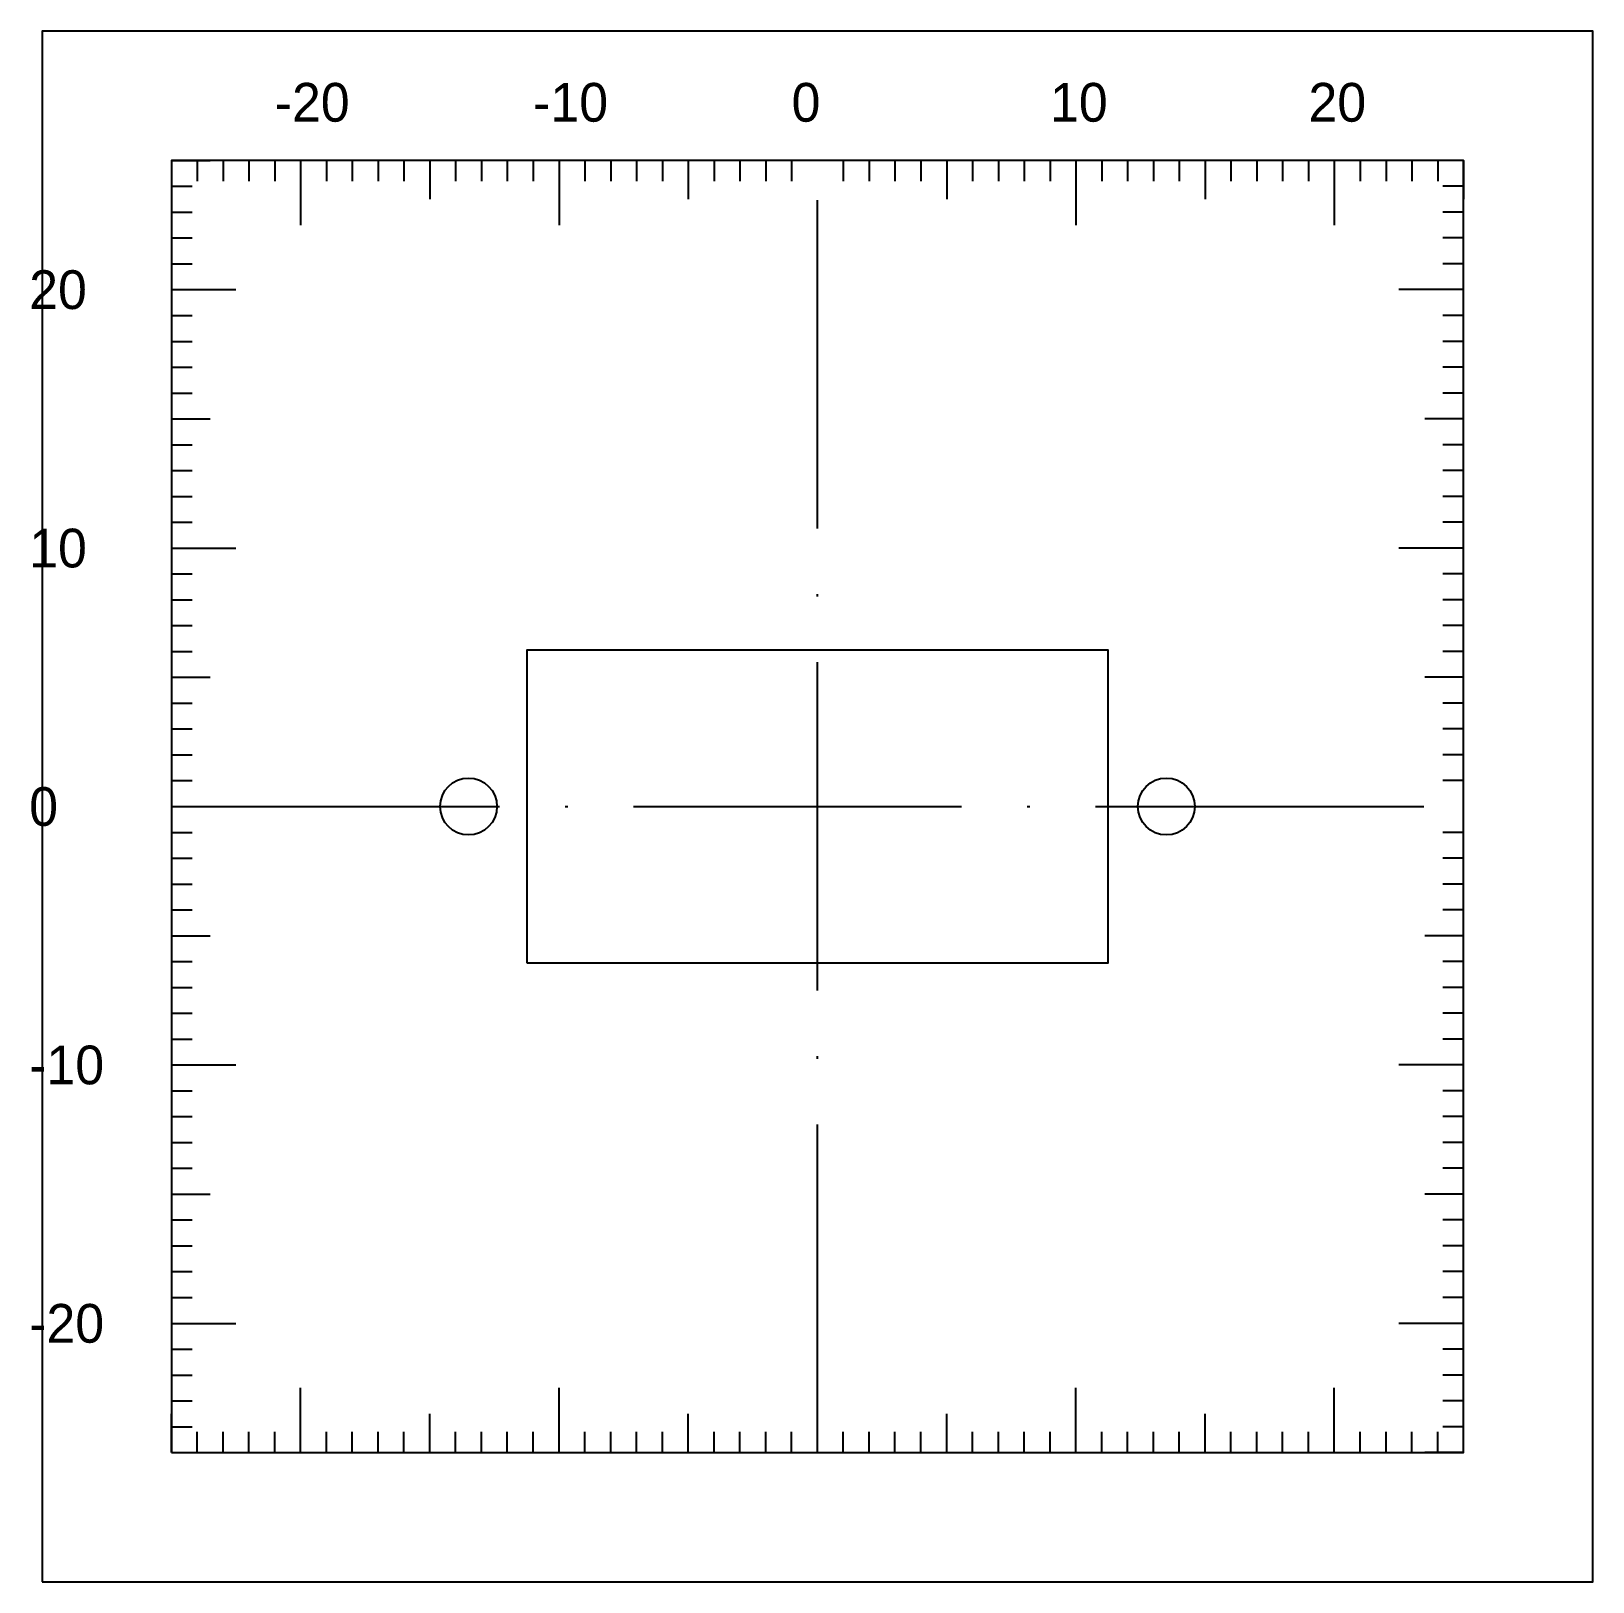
# Model space of a CAD drawing. Extents: x -30.4 to 30, y -30 to 30.
import ezdxf

# ---------------------------------------------------------------- set-up
doc = ezdxf.new("R2010")
doc.units = 0
doc.linetypes.add('CENTER', pattern=[17.78, 12.7, -2.54, 0, -2.54])
for name, color, linetype in [('CUT_BORDER', 3, 'Continuous'), ('MARK', 1, 'Continuous'), ('MOUNT_HOLES', 2, 'Continuous'), ('SERVO_CUTOUT', 5, 'Continuous')]:
    doc.layers.add(name, color=color, linetype=linetype)

msp = doc.modelspace()

# ---------------------------------------------------------------- linework, layer by layer
at = {"layer": 'CUT_BORDER'}
msp.add_lwpolyline([(-30, -30), (30, -30), (30, 30), (-30, 30)], close=True, dxfattribs=at)
at = {"layer": 'MARK', "linetype": 'CONTINUOUS'}
for p, q in [((-25, 25), (-25, 23.5)), ((-25, 25), (-23.5, 25)), ((-24, 25), (-24, 24.2)), ((-23, 25), (-23, 24.2)), ((-22, 25), (-22, 24.2)), ((-21, 25), (-21, 24.2)), ((-20, 25), (-20, 22.5)), ((-19, 25), (-19, 24.2)), ((-18, 25), (-18, 24.2)), ((-17, 25), (-17, 24.2)), ((-16, 25), (-16, 24.2)), ((-15, 25), (-15, 23.5)), ((-14, 25), (-14, 24.2)), ((-13, 25), (-13, 24.2)), ((-12, 25), (-12, 24.2)), ((-11, 25), (-11, 24.2)), ((-10, 25), (-10, 22.5)), ((-9, 25), (-9, 24.2)), ((-8, 25), (-8, 24.2)), ((-7, 25), (-7, 24.2)), ((-6, 25), (-6, 24.2)), ((-5, 25), (-5, 23.5)), ((-4, 25), (-4, 24.2)), ((-3, 25), (-3, 24.2)), ((-2, 25), (-2, 24.2)), ((-1, 25), (-1, 24.2)), ((1, 25), (1, 24.2)), ((2, 25), (2, 24.2)), ((3, 25), (3, 24.2)), ((4, 25), (4, 24.2)), ((5, 25), (5, 23.5)), ((6, 25), (6, 24.2)), ((7, 25), (7, 24.2)), ((8, 25), (8, 24.2)), ((9, 25), (9, 24.2)), ((10, 25), (10, 22.5)), ((11, 25), (11, 24.2)), ((12, 25), (12, 24.2)), ((13, 25), (13, 24.2)), ((14, 25), (14, 24.2)), ((15, 25), (15, 23.5)), ((16, 25), (16, 24.2)), ((17, 25), (17, 24.2)), ((18, 25), (18, 24.2)), ((19, 25), (19, 24.2)), ((20, 25), (20, 22.5)), ((21, 25), (21, 24.2)), ((22, 25), (22, 24.2)), ((23, 25), (23, 24.2)), ((25, 25), (23.5, 25)), ((24, 25), (24, 24.2)), ((25, 25), (25, 23.5)), ((-25, 24), (-24.2, 24)), ((25, 24), (24.2, 24)), ((-25, 23), (-24.2, 23)), ((25, 23), (24.2, 23)), ((-25, 22), (-24.2, 22)), ((25, 22), (24.2, 22)), ((-25, 21), (-24.2, 21)), ((25, 21), (24.2, 21)), ((-25, 20), (-22.5, 20)), ((25, 20), (22.5, 20)), ((-25, 19), (-24.2, 19)), ((25, 19), (24.2, 19)), ((-25, 18), (-24.2, 18)), ((25, 18), (24.2, 18)), ((-25, 17), (-24.2, 17)), ((25, 17), (24.2, 17)), ((-25, 16), (-24.2, 16)), ((25, 16), (24.2, 16)), ((-25, 15), (-23.5, 15)), ((25, 15), (23.5, 15)), ((-25, 14), (-24.2, 14)), ((25, 14), (24.2, 14)), ((-25, 13), (-24.2, 13)), ((25, 13), (24.2, 13)), ((-25, 12), (-24.2, 12)), ((25, 12), (24.2, 12)), ((-25, 11), (-24.2, 11)), ((25, 11), (24.2, 11)), ((-25, 10), (-22.5, 10)), ((25, 10), (22.5, 10)), ((-25, 9), (-24.2, 9)), ((25, 9), (24.2, 9)), ((-25, 8), (-24.2, 8)), ((25, 8), (24.2, 8)), ((-25, 7), (-24.2, 7)), ((25, 7), (24.2, 7)), ((-25, 6), (-24.2, 6)), ((25, 6), (24.2, 6)), ((-25, 5), (-23.5, 5)), ((25, 5), (23.5, 5)), ((-25, 4), (-24.2, 4)), ((25, 4), (24.2, 4)), ((-25, 3), (-24.2, 3)), ((25, 3), (24.2, 3)), ((-25, 2), (-24.2, 2)), ((25, 2), (24.2, 2)), ((-25, 1), (-24.2, 1)), ((25, 1), (24.2, 1)), ((-25, -1), (-24.2, -1)), ((25, -1), (24.2, -1)), ((-25, -2), (-24.2, -2)), ((25, -2), (24.2, -2)), ((-25, -3), (-24.2, -3)), ((25, -3), (24.2, -3)), ((-25, -4), (-24.2, -4)), ((25, -4), (24.2, -4)), ((-25, -5), (-23.5, -5)), ((25, -5), (23.5, -5)), ((-25, -6), (-24.2, -6)), ((25, -6), (24.2, -6)), ((-25, -7), (-24.2, -7)), ((25, -7), (24.2, -7)), ((-25, -8), (-24.2, -8)), ((25, -8), (24.2, -8)), ((-25, -9), (-24.2, -9)), ((25, -9), (24.2, -9)), ((-25, -10), (-22.5, -10)), ((25, -10), (22.5, -10)), ((-25, -11), (-24.2, -11)), ((25, -11), (24.2, -11)), ((-25, -12), (-24.2, -12)), ((25, -12), (24.2, -12)), ((-25, -13), (-24.2, -13)), ((25, -13), (24.2, -13)), ((-25, -14), (-24.2, -14)), ((25, -14), (24.2, -14)), ((-25, -15), (-23.5, -15)), ((25, -15), (23.5, -15)), ((-25, -16), (-24.2, -16)), ((25, -16), (24.2, -16)), ((-25, -17), (-24.2, -17)), ((25, -17), (24.2, -17)), ((-25, -18), (-24.2, -18)), ((25, -18), (24.2, -18)), ((-25, -19), (-24.2, -19)), ((25, -19), (24.2, -19)), ((-25, -20), (-22.5, -20)), ((25, -20), (22.5, -20)), ((-25, -21), (-24.2, -21)), ((25, -21), (24.2, -21)), ((-25, -22), (-24.2, -22)), ((25, -22), (24.2, -22)), ((-20, -25), (-20, -22.5)), ((-10, -25), (-10, -22.5)), ((10, -25), (10, -22.5)), ((20, -25), (20, -22.5)), ((-25, -23), (-24.2, -23)), ((-25, -25), (-25, -23.5)), ((-15, -25), (-15, -23.5)), ((-5, -25), (-5, -23.5)), ((5, -25), (5, -23.5)), ((15, -25), (15, -23.5)), ((25, -23), (24.2, -23)), ((25, -25), (25, -23.5)), ((-25, -24), (-24.2, -24)), ((25, -24), (24.2, -24)), ((-24, -25), (-24, -24.2)), ((-23, -25), (-23, -24.2)), ((-22, -25), (-22, -24.2)), ((-21, -25), (-21, -24.2)), ((-19, -25), (-19, -24.2)), ((-18, -25), (-18, -24.2)), ((-17, -25), (-17, -24.2)), ((-16, -25), (-16, -24.2)), ((-14, -25), (-14, -24.2)), ((-13, -25), (-13, -24.2)), ((-12, -25), (-12, -24.2)), ((-11, -25), (-11, -24.2)), ((-9, -25), (-9, -24.2)), ((-8, -25), (-8, -24.2)), ((-7, -25), (-7, -24.2)), ((-6, -25), (-6, -24.2)), ((-4, -25), (-4, -24.2)), ((-3, -25), (-3, -24.2)), ((-2, -25), (-2, -24.2)), ((-1, -25), (-1, -24.2)), ((1, -25), (1, -24.2)), ((2, -25), (2, -24.2)), ((3, -25), (3, -24.2)), ((4, -25), (4, -24.2)), ((6, -25), (6, -24.2)), ((7, -25), (7, -24.2)), ((8, -25), (8, -24.2)), ((9, -25), (9, -24.2)), ((11, -25), (11, -24.2)), ((12, -25), (12, -24.2)), ((13, -25), (13, -24.2)), ((14, -25), (14, -24.2)), ((16, -25), (16, -24.2)), ((17, -25), (17, -24.2)), ((18, -25), (18, -24.2)), ((19, -25), (19, -24.2)), ((21, -25), (21, -24.2)), ((22, -25), (22, -24.2)), ((23, -25), (23, -24.2)), ((24, -25), (24, -24.2)), ((-25, -25), (-23.5, -25)), ((25, -25), (23.5, -25))]:
    msp.add_line(p, q, dxfattribs=at)
at = {"layer": 'MARK', "linetype": 'CENTER'}
for p, q in [((0, -25), (0, 25)), ((-25, 0), (25, 0))]:
    msp.add_line(p, q, dxfattribs=at)
at = {"layer": 'MARK'}
msp.add_lwpolyline([(-25, -25), (25, -25), (25, 25), (-25, 25)], close=True, dxfattribs=at)
at = {"layer": 'MOUNT_HOLES'}
for centre in [(-13.5, 0), (13.5, 0)]:
    msp.add_circle(centre, 1.1, dxfattribs=at)
at = {"layer": 'SERVO_CUTOUT'}
msp.add_lwpolyline([(-11.25, -6.05), (11.25, -6.05), (11.25, 6.05), (-11.25, 6.05)], close=True, dxfattribs=at)

# ---------------------------------------------------------------- texts
at = {"layer": 'MARK'}
for s, p in [('-20', (-21, 26.5)), ('-10', (-11, 26.5)), ('0', (-1, 26.5)), ('10', (9, 26.5)), ('20', (19, 26.5)), ('20', (-30.5, 19.25)), ('10', (-30.5, 9.25)), ('0', (-30.5, -0.75)), ('-10', (-30.5, -10.75)), ('-20', (-30.5, -20.75))]:
    msp.add_text(s, height=1.5, dxfattribs=at).set_placement(p)

doc.saveas('drawing.dxf')
